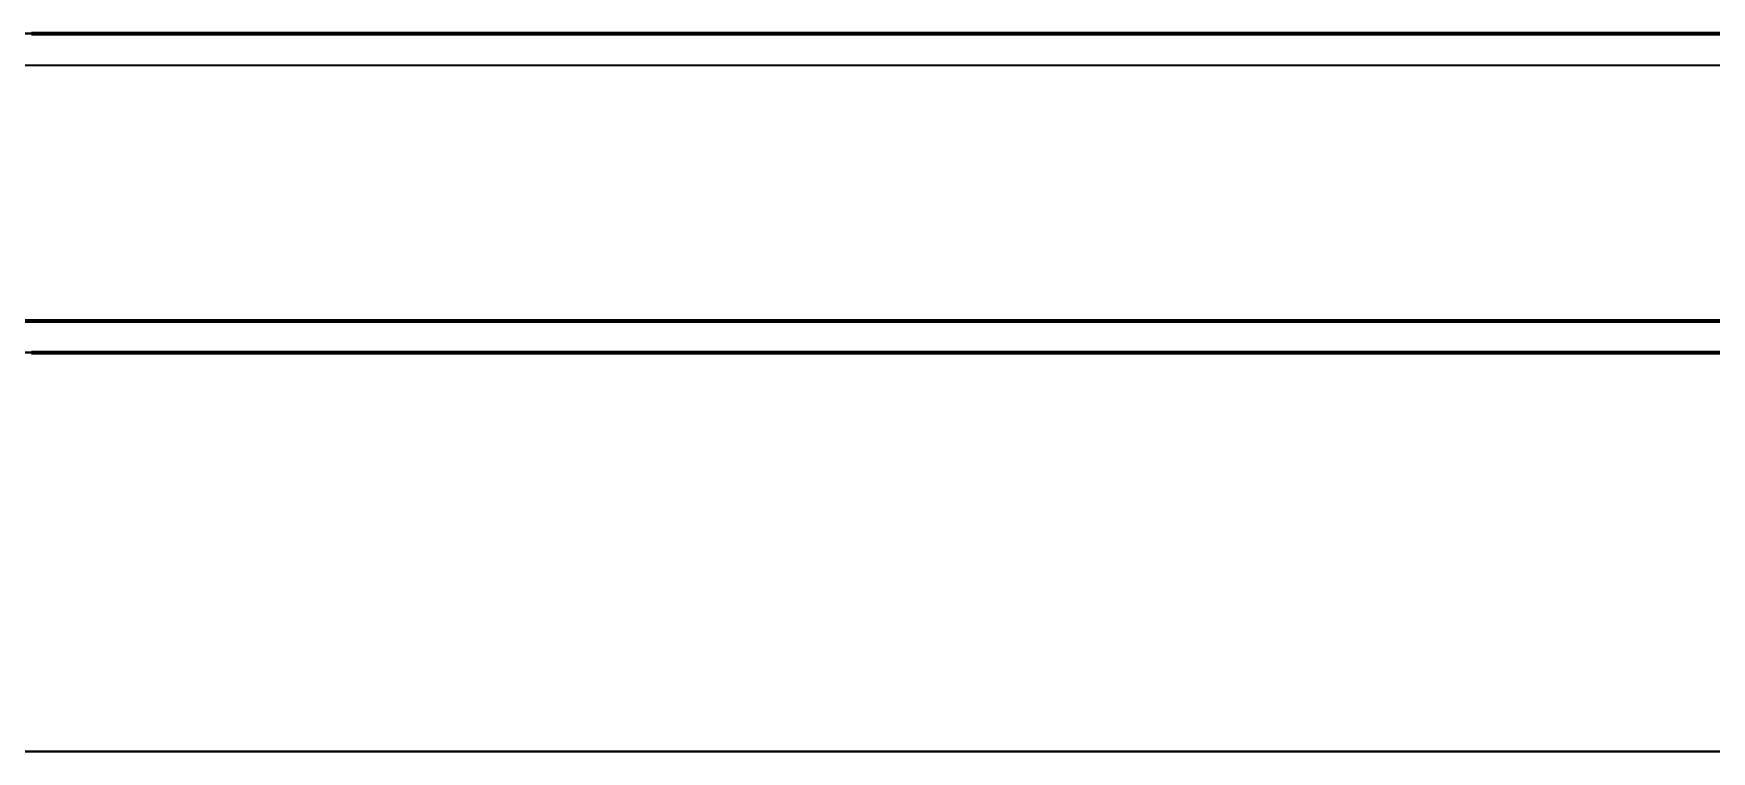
# Model space of a CAD drawing. Header units: millimetres. Extents: x 0 to 2382, y 0 to 420.
# Drawn here: x 164.186 to 169.18, y 296.312 to 298.45 of the extents above; entities that cross this region are included whole.
import ezdxf

# ---------------------------------------------------------------- set-up
doc = ezdxf.new("R2010")
doc.units = ezdxf.units.MM
doc.linetypes.add('IRAM-E-TRAZOS', pattern=[5, 4, -1])
doc.layers.add('01-VISIBLE', color=7, linetype='CONTINUOUS', lineweight=70)
doc.layers.add('02-OCULTA', color=4, linetype='IRAM-E-TRAZOS', lineweight=35)

msp = doc.modelspace()

# ---------------------------------------------------------------- linework, layer by layer
at = {"layer": '01-VISIBLE'}
for points in [[(164.18, 298.45), (164.2775, 298.45), (164.375, 298.45), (164.4725, 298.45), (164.57, 298.45), (164.6675, 298.45), (164.765, 298.45), (164.8625, 298.45), (164.96, 298.45), (165.0575, 298.45), (165.155, 298.45), (165.2525, 298.45), (165.35, 298.45), (165.4475, 298.45), (165.545, 298.45), (165.6425, 298.45), (165.74, 298.45), (165.8375, 298.45), (165.935, 298.45), (166.0325, 298.45), (166.13, 298.45), (166.2275, 298.45), (166.325, 298.45), (166.4225, 298.45), (166.52, 298.45), (166.6175, 298.45), (166.715, 298.45), (166.8125, 298.45), (166.91, 298.45), (167.0075, 298.45), (167.105, 298.45), (167.2025, 298.45), (167.3, 298.45), (167.3975, 298.45), (167.495, 298.45), (167.5925, 298.45), (167.69, 298.45), (167.7875, 298.45), (167.885, 298.45), (167.9825, 298.45), (168.08, 298.45), (168.1775, 298.45), (168.275, 298.45), (168.3725, 298.45), (168.47, 298.45), (168.5675, 298.45), (168.665, 298.45), (168.7625, 298.45), (168.86, 298.45), (168.9575, 298.45), (169.055, 298.45), (169.1525, 298.45), (169.25, 298.45)], [(164.123, 297.595), (164.2193, 297.595), (164.3156, 297.595), (164.4119, 297.595), (164.5083, 297.595), (164.6046, 297.595), (164.7009, 297.595), (164.7972, 297.595), (164.8935, 297.595), (164.9898, 297.595), (165.0861, 297.595), (165.1824, 297.595), (165.2788, 297.595), (165.3751, 297.595), (165.4714, 297.595), (165.5677, 297.595), (165.664, 297.595), (165.7603, 297.595), (165.8566, 297.595), (165.9529, 297.595), (166.0493, 297.595), (166.1456, 297.595), (166.2419, 297.595), (166.3382, 297.595), (166.4345, 297.595), (166.5308, 297.595), (166.6271, 297.595), (166.7234, 297.595), (166.8198, 297.595), (166.9161, 297.595), (167.0124, 297.595), (167.1087, 297.595), (167.205, 297.595), (167.3013, 297.595), (167.3976, 297.595), (167.4939, 297.595), (167.5903, 297.595), (167.6866, 297.595), (167.7829, 297.595), (167.8792, 297.595), (167.9755, 297.595), (168.0718, 297.595), (168.1681, 297.595), (168.2644, 297.595), (168.3608, 297.595), (168.4571, 297.595), (168.5534, 297.595), (168.6497, 297.595), (168.746, 297.595), (168.8423, 297.595), (168.9386, 297.595), (169.0349, 297.595), (169.1313, 297.595), (169.2276, 297.595)], [(164.18, 297.5), (164.2775, 297.5), (164.375, 297.5), (164.4725, 297.5), (164.57, 297.5), (164.6675, 297.5), (164.765, 297.5), (164.8625, 297.5), (164.96, 297.5), (165.0575, 297.5), (165.155, 297.5), (165.2525, 297.5), (165.35, 297.5), (165.4475, 297.5), (165.545, 297.5), (165.6425, 297.5), (165.74, 297.5), (165.8375, 297.5), (165.935, 297.5), (166.0325, 297.5), (166.13, 297.5), (166.2275, 297.5), (166.325, 297.5), (166.4225, 297.5), (166.52, 297.5), (166.6175, 297.5), (166.715, 297.5), (166.8125, 297.5), (166.91, 297.5), (167.0075, 297.5), (167.105, 297.5), (167.2025, 297.5), (167.3, 297.5), (167.3975, 297.5), (167.495, 297.5), (167.5925, 297.5), (167.69, 297.5), (167.7875, 297.5), (167.885, 297.5), (167.9825, 297.5), (168.08, 297.5), (168.1775, 297.5), (168.275, 297.5), (168.3725, 297.5), (168.47, 297.5), (168.5675, 297.5), (168.665, 297.5), (168.7625, 297.5), (168.86, 297.5), (168.9575, 297.5), (169.055, 297.5), (169.1525, 297.5), (169.25, 297.5)]]:
    msp.add_lwpolyline(points, dxfattribs=at)
at = {"layer": '02-OCULTA'}
for points in [[(169.2028, 298.45), (169.1076, 298.45), (169.0125, 298.45), (168.9174, 298.45), (168.8223, 298.45), (168.7271, 298.45), (168.632, 298.45), (168.5369, 298.45), (168.4418, 298.45), (168.3466, 298.45), (168.2515, 298.45), (168.1564, 298.45), (168.0613, 298.45), (167.9661, 298.45), (167.871, 298.45), (167.7759, 298.45), (167.6808, 298.45), (167.5856, 298.45), (167.4905, 298.45), (167.3954, 298.45), (167.3003, 298.45), (167.2051, 298.45), (167.11, 298.45), (167.0149, 298.45), (166.9198, 298.45), (166.8246, 298.45), (166.7295, 298.45), (166.6344, 298.45), (166.5393, 298.45), (166.4441, 298.45), (166.349, 298.45), (166.2539, 298.45), (166.1588, 298.45), (166.0636, 298.45), (165.9685, 298.45), (165.8734, 298.45), (165.7783, 298.45), (165.6831, 298.45), (165.588, 298.45), (165.4929, 298.45), (165.3978, 298.45), (165.3026, 298.45), (165.2075, 298.45), (165.1124, 298.45), (165.0173, 298.45), (164.9221, 298.45), (164.827, 298.45), (164.7319, 298.45), (164.6368, 298.45), (164.5416, 298.45), (164.4465, 298.45), (164.3514, 298.45), (164.2563, 298.45), (164.1611, 298.45)], [(164.1611, 298.45), (164.2563, 298.45), (164.3514, 298.45), (164.4465, 298.45), (164.5416, 298.45), (164.6368, 298.45), (164.7319, 298.45), (164.827, 298.45), (164.9221, 298.45), (165.0173, 298.45), (165.1124, 298.45), (165.2075, 298.45), (165.3026, 298.45), (165.3978, 298.45), (165.4929, 298.45), (165.588, 298.45), (165.6831, 298.45), (165.7783, 298.45), (165.8734, 298.45), (165.9685, 298.45), (166.0636, 298.45), (166.1588, 298.45), (166.2539, 298.45), (166.349, 298.45), (166.4441, 298.45), (166.5393, 298.45), (166.6344, 298.45), (166.7295, 298.45), (166.8246, 298.45), (166.9198, 298.45), (167.0149, 298.45), (167.11, 298.45), (167.2051, 298.45), (167.3003, 298.45), (167.3954, 298.45), (167.4905, 298.45), (167.5856, 298.45), (167.6808, 298.45), (167.7759, 298.45), (167.871, 298.45), (167.9661, 298.45), (168.0613, 298.45), (168.1564, 298.45), (168.2515, 298.45), (168.3466, 298.45), (168.4418, 298.45), (168.5369, 298.45), (168.632, 298.45), (168.7271, 298.45), (168.8223, 298.45), (168.9174, 298.45), (169.0125, 298.45), (169.1076, 298.45), (169.2028, 298.45)], [(169.25, 298.45), (169.1525, 298.45), (169.055, 298.45), (168.9575, 298.45), (168.86, 298.45), (168.7625, 298.45), (168.665, 298.45), (168.5675, 298.45), (168.47, 298.45), (168.3725, 298.45), (168.275, 298.45), (168.1775, 298.45), (168.08, 298.45), (167.9825, 298.45), (167.885, 298.45), (167.7875, 298.45), (167.69, 298.45), (167.5925, 298.45), (167.495, 298.45), (167.3975, 298.45), (167.3, 298.45), (167.2025, 298.45), (167.105, 298.45), (167.0075, 298.45), (166.91, 298.45), (166.8125, 298.45), (166.715, 298.45), (166.6175, 298.45), (166.52, 298.45), (166.4225, 298.45), (166.325, 298.45), (166.2275, 298.45), (166.13, 298.45), (166.0325, 298.45), (165.935, 298.45), (165.8375, 298.45), (165.74, 298.45), (165.6425, 298.45), (165.545, 298.45), (165.4475, 298.45), (165.35, 298.45), (165.2525, 298.45), (165.155, 298.45), (165.0575, 298.45), (164.96, 298.45), (164.8625, 298.45), (164.765, 298.45), (164.6675, 298.45), (164.57, 298.45), (164.4725, 298.45), (164.375, 298.45), (164.2775, 298.45), (164.18, 298.45)], [(169.2276, 298.355), (169.1313, 298.355), (169.0349, 298.355), (168.9386, 298.355), (168.8423, 298.355), (168.746, 298.355), (168.6497, 298.355), (168.5534, 298.355), (168.4571, 298.355), (168.3608, 298.355), (168.2644, 298.355), (168.1681, 298.355), (168.0718, 298.355), (167.9755, 298.355), (167.8792, 298.355), (167.7829, 298.355), (167.6866, 298.355), (167.5903, 298.355), (167.4939, 298.355), (167.3976, 298.355), (167.3013, 298.355), (167.205, 298.355), (167.1087, 298.355), (167.0124, 298.355), (166.9161, 298.355), (166.8198, 298.355), (166.7234, 298.355), (166.6271, 298.355), (166.5308, 298.355), (166.4345, 298.355), (166.3382, 298.355), (166.2419, 298.355), (166.1456, 298.355), (166.0493, 298.355), (165.9529, 298.355), (165.8566, 298.355), (165.7603, 298.355), (165.664, 298.355), (165.5677, 298.355), (165.4714, 298.355), (165.3751, 298.355), (165.2788, 298.355), (165.1824, 298.355), (165.0861, 298.355), (164.9898, 298.355), (164.8935, 298.355), (164.7972, 298.355), (164.7009, 298.355), (164.6046, 298.355), (164.5083, 298.355), (164.4119, 298.355), (164.3156, 298.355), (164.2193, 298.355), (164.123, 298.355)], [(169.2276, 298.355), (169.1313, 298.355), (169.0349, 298.355), (168.9386, 298.355), (168.8423, 298.355), (168.746, 298.355), (168.6497, 298.355), (168.5534, 298.355), (168.4571, 298.355), (168.3608, 298.355), (168.2644, 298.355), (168.1681, 298.355), (168.0718, 298.355), (167.9755, 298.355), (167.8792, 298.355), (167.7829, 298.355), (167.6866, 298.355), (167.5903, 298.355), (167.4939, 298.355), (167.3976, 298.355), (167.3013, 298.355), (167.205, 298.355), (167.1087, 298.355), (167.0124, 298.355), (166.9161, 298.355), (166.8198, 298.355), (166.7234, 298.355), (166.6271, 298.355), (166.5308, 298.355), (166.4345, 298.355), (166.3382, 298.355), (166.2419, 298.355), (166.1456, 298.355), (166.0493, 298.355), (165.9529, 298.355), (165.8566, 298.355), (165.7603, 298.355), (165.664, 298.355), (165.5677, 298.355), (165.4714, 298.355), (165.3751, 298.355), (165.2788, 298.355), (165.1824, 298.355), (165.0861, 298.355), (164.9898, 298.355), (164.8935, 298.355), (164.7972, 298.355), (164.7009, 298.355), (164.6046, 298.355), (164.5083, 298.355), (164.4119, 298.355), (164.3156, 298.355), (164.2193, 298.355), (164.123, 298.355)], [(164.1728, 297.595), (164.2681, 297.595), (164.3635, 297.595), (164.4589, 297.595), (164.5542, 297.595), (164.6496, 297.595), (164.7449, 297.595), (164.8403, 297.595), (164.9357, 297.595), (165.031, 297.595), (165.1264, 297.595), (165.2218, 297.595), (165.3171, 297.595), (165.4125, 297.595), (165.5078, 297.595), (165.6032, 297.595), (165.6986, 297.595), (165.7939, 297.595), (165.8893, 297.595), (165.9847, 297.595), (166.08, 297.595), (166.1754, 297.595), (166.2707, 297.595), (166.3661, 297.595), (166.4615, 297.595), (166.5568, 297.595), (166.6522, 297.595), (166.7476, 297.595), (166.8429, 297.595), (166.9383, 297.595), (167.0336, 297.595), (167.129, 297.595), (167.2244, 297.595), (167.3197, 297.595), (167.4151, 297.595), (167.5105, 297.595), (167.6058, 297.595), (167.7012, 297.595), (167.7965, 297.595), (167.8919, 297.595), (167.9873, 297.595), (168.0826, 297.595), (168.178, 297.595), (168.2734, 297.595), (168.3687, 297.595), (168.4641, 297.595), (168.5594, 297.595), (168.6548, 297.595), (168.7502, 297.595), (168.8455, 297.595), (168.9409, 297.595), (169.0363, 297.595), (169.1316, 297.595), (169.227, 297.595)], [(169.2388, 297.5), (169.146, 297.5), (169.0533, 297.5), (168.9605, 297.5), (168.8678, 297.5), (168.775, 297.5), (168.6823, 297.5), (168.5895, 297.5), (168.4968, 297.5), (168.404, 297.5), (168.3113, 297.5), (168.2185, 297.5), (168.1258, 297.5), (168.033, 297.5), (167.9403, 297.5), (167.8475, 297.5), (167.7548, 297.5), (167.662, 297.5), (167.5693, 297.5), (167.4765, 297.5), (167.3838, 297.5), (167.291, 297.5), (167.1983, 297.5), (167.1055, 297.5), (167.0128, 297.5), (166.92, 297.5), (166.8273, 297.5), (166.7345, 297.5), (166.6418, 297.5), (166.549, 297.5), (166.4563, 297.5), (166.3635, 297.5), (166.2708, 297.5), (166.178, 297.5), (166.0853, 297.5), (165.9925, 297.5), (165.8998, 297.5), (165.807, 297.5), (165.7143, 297.5), (165.6215, 297.5), (165.5288, 297.5), (165.436, 297.5), (165.3433, 297.5), (165.2505, 297.5), (165.1578, 297.5), (165.065, 297.5), (164.9723, 297.5), (164.8795, 297.5), (164.7868, 297.5), (164.694, 297.5), (164.6013, 297.5), (164.5085, 297.5), (164.4158, 297.5), (164.323, 297.5), (164.2303, 297.5), (164.1375, 297.5)], [(164.1375, 297.5), (164.2303, 297.5), (164.323, 297.5), (164.4158, 297.5), (164.5085, 297.5), (164.6013, 297.5), (164.694, 297.5), (164.7868, 297.5), (164.8795, 297.5), (164.9723, 297.5), (165.065, 297.5), (165.1578, 297.5), (165.2505, 297.5), (165.3433, 297.5), (165.436, 297.5), (165.5288, 297.5), (165.6215, 297.5), (165.7143, 297.5), (165.807, 297.5), (165.8998, 297.5), (165.9925, 297.5), (166.0853, 297.5), (166.178, 297.5), (166.2708, 297.5), (166.3635, 297.5), (166.4563, 297.5), (166.549, 297.5), (166.6418, 297.5), (166.7345, 297.5), (166.8273, 297.5), (166.92, 297.5), (167.0128, 297.5), (167.1055, 297.5), (167.1983, 297.5), (167.291, 297.5), (167.3838, 297.5), (167.4765, 297.5), (167.5693, 297.5), (167.662, 297.5), (167.7548, 297.5), (167.8475, 297.5), (167.9403, 297.5), (168.033, 297.5), (168.1258, 297.5), (168.2185, 297.5), (168.3113, 297.5), (168.404, 297.5), (168.4968, 297.5), (168.5895, 297.5), (168.6823, 297.5), (168.775, 297.5), (168.8678, 297.5), (168.9605, 297.5), (169.0533, 297.5), (169.146, 297.5), (169.2388, 297.5)], [(169.2028, 297.5), (169.1076, 297.5), (169.0125, 297.5), (168.9174, 297.5), (168.8223, 297.5), (168.7271, 297.5), (168.632, 297.5), (168.5369, 297.5), (168.4418, 297.5), (168.3466, 297.5), (168.2515, 297.5), (168.1564, 297.5), (168.0613, 297.5), (167.9661, 297.5), (167.871, 297.5), (167.7759, 297.5), (167.6808, 297.5), (167.5856, 297.5), (167.4905, 297.5), (167.3954, 297.5), (167.3003, 297.5), (167.2051, 297.5), (167.11, 297.5), (167.0149, 297.5), (166.9198, 297.5), (166.8246, 297.5), (166.7295, 297.5), (166.6344, 297.5), (166.5393, 297.5), (166.4441, 297.5), (166.349, 297.5), (166.2539, 297.5), (166.1588, 297.5), (166.0636, 297.5), (165.9685, 297.5), (165.8734, 297.5), (165.7783, 297.5), (165.6831, 297.5), (165.588, 297.5), (165.4929, 297.5), (165.3978, 297.5), (165.3026, 297.5), (165.2075, 297.5), (165.1124, 297.5), (165.0173, 297.5), (164.9221, 297.5), (164.827, 297.5), (164.7319, 297.5), (164.6368, 297.5), (164.5416, 297.5), (164.4465, 297.5), (164.3514, 297.5), (164.2563, 297.5), (164.1611, 297.5)], [(164.1611, 297.5), (164.2563, 297.5), (164.3514, 297.5), (164.4465, 297.5), (164.5416, 297.5), (164.6368, 297.5), (164.7319, 297.5), (164.827, 297.5), (164.9221, 297.5), (165.0173, 297.5), (165.1124, 297.5), (165.2075, 297.5), (165.3026, 297.5), (165.3978, 297.5), (165.4929, 297.5), (165.588, 297.5), (165.6831, 297.5), (165.7783, 297.5), (165.8734, 297.5), (165.9685, 297.5), (166.0636, 297.5), (166.1588, 297.5), (166.2539, 297.5), (166.349, 297.5), (166.4441, 297.5), (166.5393, 297.5), (166.6344, 297.5), (166.7295, 297.5), (166.8246, 297.5), (166.9198, 297.5), (167.0149, 297.5), (167.11, 297.5), (167.2051, 297.5), (167.3003, 297.5), (167.3954, 297.5), (167.4905, 297.5), (167.5856, 297.5), (167.6808, 297.5), (167.7759, 297.5), (167.871, 297.5), (167.9661, 297.5), (168.0613, 297.5), (168.1564, 297.5), (168.2515, 297.5), (168.3466, 297.5), (168.4418, 297.5), (168.5369, 297.5), (168.632, 297.5), (168.7271, 297.5), (168.8223, 297.5), (168.9174, 297.5), (169.0125, 297.5), (169.1076, 297.5), (169.2028, 297.5)], [(169.2028, 297.5), (169.1076, 297.5), (169.0125, 297.5), (168.9174, 297.5), (168.8223, 297.5), (168.7271, 297.5), (168.632, 297.5), (168.5369, 297.5), (168.4418, 297.5), (168.3466, 297.5), (168.2515, 297.5), (168.1564, 297.5), (168.0613, 297.5), (167.9661, 297.5), (167.871, 297.5), (167.7759, 297.5), (167.6808, 297.5), (167.5856, 297.5), (167.4905, 297.5), (167.3954, 297.5), (167.3003, 297.5), (167.2051, 297.5), (167.11, 297.5), (167.0149, 297.5), (166.9198, 297.5), (166.8246, 297.5), (166.7295, 297.5), (166.6344, 297.5), (166.5393, 297.5), (166.4441, 297.5), (166.349, 297.5), (166.2539, 297.5), (166.1588, 297.5), (166.0636, 297.5), (165.9685, 297.5), (165.8734, 297.5), (165.7783, 297.5), (165.6831, 297.5), (165.588, 297.5), (165.4929, 297.5), (165.3978, 297.5), (165.3026, 297.5), (165.2075, 297.5), (165.1124, 297.5), (165.0173, 297.5), (164.9221, 297.5), (164.827, 297.5), (164.7319, 297.5), (164.6368, 297.5), (164.5416, 297.5), (164.4465, 297.5), (164.3514, 297.5), (164.2563, 297.5), (164.1611, 297.5)], [(164.1611, 297.5), (164.2563, 297.5), (164.3514, 297.5), (164.4465, 297.5), (164.5416, 297.5), (164.6368, 297.5), (164.7319, 297.5), (164.827, 297.5), (164.9221, 297.5), (165.0173, 297.5), (165.1124, 297.5), (165.2075, 297.5), (165.3026, 297.5), (165.3978, 297.5), (165.4929, 297.5), (165.588, 297.5), (165.6831, 297.5), (165.7783, 297.5), (165.8734, 297.5), (165.9685, 297.5), (166.0636, 297.5), (166.1588, 297.5), (166.2539, 297.5), (166.349, 297.5), (166.4441, 297.5), (166.5393, 297.5), (166.6344, 297.5), (166.7295, 297.5), (166.8246, 297.5), (166.9198, 297.5), (167.0149, 297.5), (167.11, 297.5), (167.2051, 297.5), (167.3003, 297.5), (167.3954, 297.5), (167.4905, 297.5), (167.5856, 297.5), (167.6808, 297.5), (167.7759, 297.5), (167.871, 297.5), (167.9661, 297.5), (168.0613, 297.5), (168.1564, 297.5), (168.2515, 297.5), (168.3466, 297.5), (168.4418, 297.5), (168.5369, 297.5), (168.632, 297.5), (168.7271, 297.5), (168.8223, 297.5), (168.9174, 297.5), (169.0125, 297.5), (169.1076, 297.5), (169.2028, 297.5)], [(169.25, 297.5), (169.1525, 297.5), (169.055, 297.5), (168.9575, 297.5), (168.86, 297.5), (168.7625, 297.5), (168.665, 297.5), (168.5675, 297.5), (168.47, 297.5), (168.3725, 297.5), (168.275, 297.5), (168.1775, 297.5), (168.08, 297.5), (167.9825, 297.5), (167.885, 297.5), (167.7875, 297.5), (167.69, 297.5), (167.5925, 297.5), (167.495, 297.5), (167.3975, 297.5), (167.3, 297.5), (167.2025, 297.5), (167.105, 297.5), (167.0075, 297.5), (166.91, 297.5), (166.8125, 297.5), (166.715, 297.5), (166.6175, 297.5), (166.52, 297.5), (166.4225, 297.5), (166.325, 297.5), (166.2275, 297.5), (166.13, 297.5), (166.0325, 297.5), (165.935, 297.5), (165.8375, 297.5), (165.74, 297.5), (165.6425, 297.5), (165.545, 297.5), (165.4475, 297.5), (165.35, 297.5), (165.2525, 297.5), (165.155, 297.5), (165.0575, 297.5), (164.96, 297.5), (164.8625, 297.5), (164.765, 297.5), (164.6675, 297.5), (164.57, 297.5), (164.4725, 297.5), (164.375, 297.5), (164.2775, 297.5), (164.18, 297.5)], [(169.2388, 296.3125), (169.146, 296.3125), (169.0533, 296.3125), (168.9605, 296.3125), (168.8678, 296.3125), (168.775, 296.3125), (168.6823, 296.3125), (168.5895, 296.3125), (168.4968, 296.3125), (168.404, 296.3125), (168.3113, 296.3125), (168.2185, 296.3125), (168.1258, 296.3125), (168.033, 296.3125), (167.9403, 296.3125), (167.8475, 296.3125), (167.7548, 296.3125), (167.662, 296.3125), (167.5693, 296.3125), (167.4765, 296.3125), (167.3838, 296.3125), (167.291, 296.3125), (167.1983, 296.3125), (167.1055, 296.3125), (167.0128, 296.3125), (166.92, 296.3125), (166.8273, 296.3125), (166.7345, 296.3125), (166.6418, 296.3125), (166.549, 296.3125), (166.4563, 296.3125), (166.3635, 296.3125), (166.2708, 296.3125), (166.178, 296.3125), (166.0853, 296.3125), (165.9925, 296.3125), (165.8998, 296.3125), (165.807, 296.3125), (165.7143, 296.3125), (165.6215, 296.3125), (165.5288, 296.3125), (165.436, 296.3125), (165.3433, 296.3125), (165.2505, 296.3125), (165.1578, 296.3125), (165.065, 296.3125), (164.9723, 296.3125), (164.8795, 296.3125), (164.7868, 296.3125), (164.694, 296.3125), (164.6013, 296.3125), (164.5085, 296.3125), (164.4158, 296.3125), (164.323, 296.3125), (164.2303, 296.3125), (164.1375, 296.3125)], [(164.1375, 296.3125), (164.2303, 296.3125), (164.323, 296.3125), (164.4158, 296.3125), (164.5085, 296.3125), (164.6013, 296.3125), (164.694, 296.3125), (164.7868, 296.3125), (164.8795, 296.3125), (164.9723, 296.3125), (165.065, 296.3125), (165.1578, 296.3125), (165.2505, 296.3125), (165.3433, 296.3125), (165.436, 296.3125), (165.5288, 296.3125), (165.6215, 296.3125), (165.7143, 296.3125), (165.807, 296.3125), (165.8998, 296.3125), (165.9925, 296.3125), (166.0853, 296.3125), (166.178, 296.3125), (166.2708, 296.3125), (166.3635, 296.3125), (166.4563, 296.3125), (166.549, 296.3125), (166.6418, 296.3125), (166.7345, 296.3125), (166.8273, 296.3125), (166.92, 296.3125), (167.0128, 296.3125), (167.1055, 296.3125), (167.1983, 296.3125), (167.291, 296.3125), (167.3838, 296.3125), (167.4765, 296.3125), (167.5693, 296.3125), (167.662, 296.3125), (167.7548, 296.3125), (167.8475, 296.3125), (167.9403, 296.3125), (168.033, 296.3125), (168.1258, 296.3125), (168.2185, 296.3125), (168.3113, 296.3125), (168.404, 296.3125), (168.4968, 296.3125), (168.5895, 296.3125), (168.6823, 296.3125), (168.775, 296.3125), (168.8678, 296.3125), (168.9605, 296.3125), (169.0533, 296.3125), (169.146, 296.3125), (169.2388, 296.3125)], [(169.2028, 296.3125), (169.1076, 296.3125), (169.0125, 296.3125), (168.9174, 296.3125), (168.8223, 296.3125), (168.7271, 296.3125), (168.632, 296.3125), (168.5369, 296.3125), (168.4418, 296.3125), (168.3466, 296.3125), (168.2515, 296.3125), (168.1564, 296.3125), (168.0613, 296.3125), (167.9661, 296.3125), (167.871, 296.3125), (167.7759, 296.3125), (167.6808, 296.3125), (167.5856, 296.3125), (167.4905, 296.3125), (167.3954, 296.3125), (167.3003, 296.3125), (167.2051, 296.3125), (167.11, 296.3125), (167.0149, 296.3125), (166.9198, 296.3125), (166.8246, 296.3125), (166.7295, 296.3125), (166.6344, 296.3125), (166.5393, 296.3125), (166.4441, 296.3125), (166.349, 296.3125), (166.2539, 296.3125), (166.1588, 296.3125), (166.0636, 296.3125), (165.9685, 296.3125), (165.8734, 296.3125), (165.7783, 296.3125), (165.6831, 296.3125), (165.588, 296.3125), (165.4929, 296.3125), (165.3978, 296.3125), (165.3026, 296.3125), (165.2075, 296.3125), (165.1124, 296.3125), (165.0173, 296.3125), (164.9221, 296.3125), (164.827, 296.3125), (164.7319, 296.3125), (164.6368, 296.3125), (164.5416, 296.3125), (164.4465, 296.3125), (164.3514, 296.3125), (164.2563, 296.3125), (164.1611, 296.3125)], [(164.1611, 296.3125), (164.2563, 296.3125), (164.3514, 296.3125), (164.4465, 296.3125), (164.5416, 296.3125), (164.6368, 296.3125), (164.7319, 296.3125), (164.827, 296.3125), (164.9221, 296.3125), (165.0173, 296.3125), (165.1124, 296.3125), (165.2075, 296.3125), (165.3026, 296.3125), (165.3978, 296.3125), (165.4929, 296.3125), (165.588, 296.3125), (165.6831, 296.3125), (165.7783, 296.3125), (165.8734, 296.3125), (165.9685, 296.3125), (166.0636, 296.3125), (166.1588, 296.3125), (166.2539, 296.3125), (166.349, 296.3125), (166.4441, 296.3125), (166.5393, 296.3125), (166.6344, 296.3125), (166.7295, 296.3125), (166.8246, 296.3125), (166.9198, 296.3125), (167.0149, 296.3125), (167.11, 296.3125), (167.2051, 296.3125), (167.3003, 296.3125), (167.3954, 296.3125), (167.4905, 296.3125), (167.5856, 296.3125), (167.6808, 296.3125), (167.7759, 296.3125), (167.871, 296.3125), (167.9661, 296.3125), (168.0613, 296.3125), (168.1564, 296.3125), (168.2515, 296.3125), (168.3466, 296.3125), (168.4418, 296.3125), (168.5369, 296.3125), (168.632, 296.3125), (168.7271, 296.3125), (168.8223, 296.3125), (168.9174, 296.3125), (169.0125, 296.3125), (169.1076, 296.3125), (169.2028, 296.3125)]]:
    msp.add_lwpolyline(points, dxfattribs=at)

doc.saveas('drawing.dxf')
